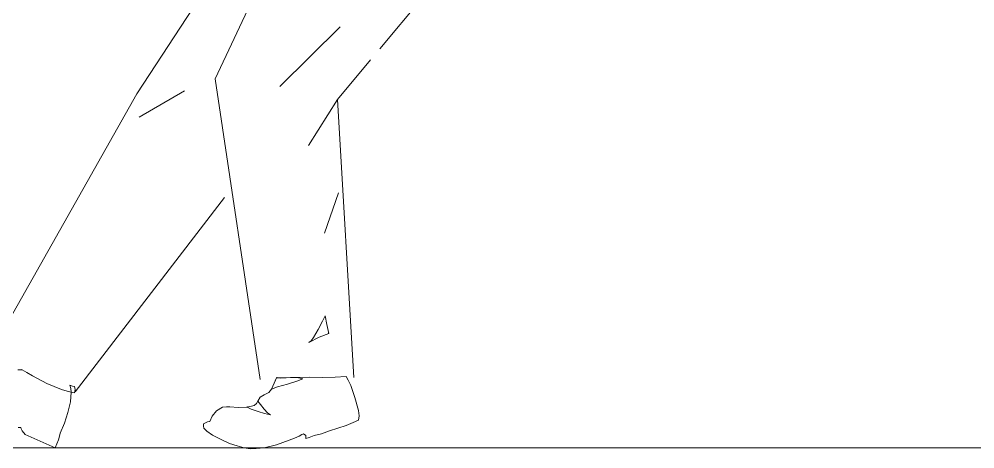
# Model space of a CAD drawing. Header units: millimetres. Extents: x -346728 to 1320345, y -537202 to -385966.
# Drawn here: x 1004108 to 1006823, y -524359 to -523138 of the extents above; entities that cross this region are included whole.
import ezdxf

# ---------------------------------------------------------------- set-up
doc = ezdxf.new("R2010")
doc.units = ezdxf.units.MM
doc.header["$LTSCALE"] = 100
doc.layers.add('5', color=5, linetype='Continuous', lineweight=15)
doc.layers.add('BORDER', color=3, linetype='Continuous', lineweight=15)

msp = doc.modelspace()

# ---------------------------------------------------------------- linework, layer by layer
at = {"layer": '5'}
for p, q in [((1004837.5, -522941.1, -1870.3), (1004665.3, -523308.3, -1870.3)), ((1005320.2, -522998.1, -1870.3), (1005132.7, -523222.4, -1870.3)), ((1004658.9, -523020.3, -1870.3), (1004442.8, -523350.5, -1870.3)), ((1005020.1, -523160.8, -1870.3), (1004848.3, -523329.5, -1870.3)), ((1005106.1, -523254.2, -1870.3), (1005012.4, -523366.3, -1870.3)), ((1004665.3, -523308.3, -1870.3), (1004792.6, -524161.8, -1870.3)), ((1004578.2, -523341.8, -1870.3), (1004448.8, -523416.5, -1870.3)), ((1004442.8, -523350.5, -1870.3), (1004026.9, -524086, -1870.3)), ((1005012.4, -523366.3, -1870.3), (1004929.9, -523497.9, -1870.3)), ((1005012.4, -523366.3, -1870.3), (1005058.8, -524156.1, -1870.3)), ((1005014.8, -523631.8, -1870.3), (1004975.9, -523746.7, -1870.3)), ((1004267.2, -524197.2, -1870.3), (1004691.6, -523645, -1870.3)), ((1004977, -523981.5, -1870.3), (1004970.1, -523996.9, -1870.3)), ((1004982.3, -524006.4, -1870.3), (1004977, -523981.5, -1870.3)), ((1004957.8, -524020.1, -1870.3), (1004943.8, -524042.5, -1870.3)), ((1004970.1, -523996.9, -1870.3), (1004957.8, -524020.1, -1870.3)), ((1004987.6, -524031.2, -1870.3), (1004982.3, -524006.4, -1870.3)), ((1004931.1, -524057.3, -1870.3), (1004960.5, -524041.7, -1870.3)), ((1004943.8, -524042.5, -1870.3), (1004937.5, -524051.9, -1870.3)), ((1004960.5, -524041.7, -1870.3), (1004987.6, -524031.2, -1870.3)), ((1004985.9, -524030.5, -1870.3), (1004987.6, -524031.2, -1870.3)), ((1004987.6, -524031.2, -1870.3), (1004985.9, -524030.5, -1870.3)), ((1004937.5, -524051.9, -1870.3), (1004931.1, -524057.3, -1870.3)), ((1004104.2, -524135, -1870.3), (1004116.7, -524134.4, -1870.3)), ((1004115, -524133.6, -1870.3), (1004116.7, -524134.4, -1870.3)), ((1004116.7, -524134.4, -1870.3), (1004115, -524133.6, -1870.3)), ((1004116.7, -524134.4, -1870.3), (1004129.6, -524142.2, -1870.3)), ((1004129.6, -524142.2, -1870.3), (1004145.9, -524151.4, -1870.3)), ((1004145.9, -524151.4, -1870.3), (1004187.1, -524173.8, -1870.3)), ((1004825.1, -524190.1, -1870.3), (1004840.3, -524155.9, -1870.3)), ((1004840.3, -524155.9, -1870.3), (1004839.5, -524157.6, -1870.3)), ((1004862.1, -524157.4, -1870.3), (1004878.8, -524156.7, -1870.3)), ((1004866.3, -524157.2, -1870.3), (1004897.2, -524156.7, -1870.3)), ((1004878.8, -524156.7, -1870.3), (1004897.2, -524156.7, -1870.3)), ((1004897.2, -524156.7, -1870.3), (1004932.3, -524155.9, -1870.3)), ((1004897.2, -524156.7, -1870.3), (1004906.5, -524158.7, -1870.3)), ((1004932.3, -524155.9, -1870.3), (1004970.8, -524156.6, -1870.3)), ((1004970.8, -524156.6, -1870.3), (1005005.9, -524155.9, -1870.3)), ((1005005.9, -524155.9, -1870.3), (1005037.5, -524153.6, -1870.3)), ((1005037.5, -524153.6, -1870.3), (1005043, -524164.2, -1870.3)), ((1004187.1, -524173.8, -1870.3), (1004228.8, -524190.3, -1870.3)), ((1004252.5, -524178.3, -1870.3), (1004254.6, -524187.4, -1870.3)), ((1004259.3, -524181.4, -1870.3), (1004252.5, -524178.3, -1870.3)), ((1004265.2, -524181.9, -1870.3), (1004259.3, -524181.4, -1870.3)), ((1004267.3, -524191, -1870.3), (1004265.2, -524181.9, -1870.3)), ((1004825.1, -524190.1, -1870.3), (1004839.5, -524157.6, -1870.3)), ((1004842.4, -524183.4, -1870.3), (1004825.1, -524190.1, -1870.3)), ((1004839.5, -524157.6, -1870.3), (1004866.3, -524157.2, -1870.3)), ((1004839.5, -524157.6, -1870.3), (1004849.6, -524158, -1870.3)), ((1004870.4, -524175.5, -1870.3), (1004842.4, -524183.4, -1870.3)), ((1004849.6, -524158, -1870.3), (1004862.1, -524157.4, -1870.3)), ((1004896.8, -524166.7, -1870.3), (1004870.4, -524175.5, -1870.3)), ((1004914.1, -524160.1, -1870.3), (1004896.8, -524166.7, -1870.3)), ((1004906.5, -524158.7, -1870.3), (1004914.1, -524160.1, -1870.3)), ((1005043, -524164.2, -1870.3), (1005050.5, -524179.7, -1870.3)), ((1005050.5, -524179.7, -1870.3), (1005062, -524213.5, -1870.3)), ((1004228.8, -524190.3, -1870.3), (1004244.9, -524195.4, -1870.3)), ((1004244.9, -524195.4, -1870.3), (1004255.9, -524198.3, -1870.3)), ((1004255.9, -524198.3, -1870.3), (1004253.9, -524225.9, -1870.3)), ((1004254.6, -524187.4, -1870.3), (1004255.9, -524198.3, -1870.3)), ((1004255.9, -524198.3, -1870.3), (1004265.2, -524200.3, -1870.3)), ((1004265.2, -524200.3, -1870.3), (1004267.3, -524191, -1870.3)), ((1004792.7, -524212.5, -1870.3), (1004804.1, -524205.3, -1870.3)), ((1004804.1, -524205.3, -1870.3), (1004817.1, -524198.8, -1870.3)), ((1004817.1, -524198.8, -1870.3), (1004825.1, -524190.1, -1870.3)), ((1004253.9, -524225.9, -1870.3), (1004246.9, -524255.5, -1870.3)), ((1004755.5, -524240.9, -1870.3), (1004776.2, -524235.8, -1870.3)), ((1004755.5, -524240.9, -1870.3), (1004776.2, -524235.8, -1870.3)), ((1004776.2, -524235.8, -1870.3), (1004782.6, -524230.5, -1870.3)), ((1004776.2, -524235.8, -1870.3), (1004782.6, -524230.5, -1870.3)), ((1004782.6, -524230.5, -1870.3), (1004785.7, -524223.7, -1870.3)), ((1004782.6, -524230.5, -1870.3), (1004785.7, -524223.7, -1870.3)), ((1004785.7, -524223.7, -1870.3), (1004792.7, -524212.5, -1870.3)), ((1004785.7, -524223.7, -1870.3), (1004793.6, -524233.3, -1870.3)), ((1004793.6, -524233.3, -1870.3), (1004804.3, -524246.2, -1870.3)), ((1005062, -524213.5, -1870.3), (1005072.1, -524250.7, -1870.3)), ((1004246.9, -524255.5, -1870.3), (1004237.4, -524286.1, -1870.3)), ((1004656.3, -524266.4, -1870.3), (1004669, -524251.6, -1870.3)), ((1004669, -524251.6, -1870.3), (1004686.1, -524240.8, -1870.3)), ((1004686.1, -524240.8, -1870.3), (1004696.9, -524239.5, -1870.3)), ((1004696.9, -524239.5, -1870.3), (1004706.9, -524239.8, -1870.3)), ((1004706.9, -524239.8, -1870.3), (1004730.5, -524242.1, -1870.3)), ((1004730.5, -524242.1, -1870.3), (1004755.5, -524240.9, -1870.3)), ((1004756.3, -524239.2, -1870.3), (1004755.5, -524240.9, -1870.3)), ((1004755.5, -524240.9, -1870.3), (1004756.3, -524239.2, -1870.3)), ((1004767.5, -524246.3, -1870.3), (1004755.5, -524240.9, -1870.3)), ((1004787, -524252.9, -1870.3), (1004767.5, -524246.3, -1870.3)), ((1004804.8, -524258.8, -1870.3), (1004787, -524252.9, -1870.3)), ((1004804.3, -524246.2, -1870.3), (1004813.9, -524256.7, -1870.3)), ((1004821.7, -524262.2, -1870.3), (1004804.8, -524258.8, -1870.3)), ((1004813.9, -524256.7, -1870.3), (1004821.7, -524262.2, -1870.3)), ((1005072.1, -524250.7, -1870.3), (1005073.6, -524265.7, -1870.3)), ((1004237.4, -524286.1, -1870.3), (1004224.5, -524315.1, -1870.3)), ((1004631.7, -524294.3, -1870.3), (1004632.2, -524288.4, -1870.3)), ((1004632.2, -524288.4, -1870.3), (1004642.8, -524282.9, -1870.3)), ((1004642.8, -524282.9, -1870.3), (1004649.5, -524281.8, -1870.3)), ((1004649.5, -524281.8, -1870.3), (1004656.3, -524266.4, -1870.3)), ((1005037.2, -524292.4, -1870.3), (1004989.4, -524308, -1870.3)), ((1005056.9, -524284.8, -1870.3), (1005037.2, -524292.4, -1870.3)), ((1005072.5, -524277.4, -1870.3), (1005056.9, -524284.8, -1870.3)), ((1005073.6, -524265.7, -1870.3), (1005072.5, -524277.4, -1870.3)), ((1004113.3, -524298.5, -1870.3), (1004105, -524298.8, -1870.3)), ((1004113.5, -524302.6, -1870.3), (1004113.3, -524298.5, -1870.3)), ((1004117.1, -524308.3, -1870.3), (1004113.5, -524302.6, -1870.3)), ((1004125.1, -524318, -1870.3), (1004117.1, -524308.3, -1870.3)), ((1004210.5, -524355.9, -1870.3), (1004125.1, -524318, -1870.3)), ((1004224.5, -524315.1, -1870.3), (1004223.2, -524322.7, -1870.3)), ((1004632.8, -524300.9, -1870.3), (1004631.7, -524294.3, -1870.3)), ((1004641.5, -524308.9, -1870.3), (1004632.8, -524300.9, -1870.3)), ((1004657.1, -524319.9, -1870.3), (1004641.5, -524308.9, -1870.3)), ((1004911.3, -524318.3, -1870.3), (1004903.1, -524322.8, -1870.3)), ((1004916.2, -524316.4, -1870.3), (1004911.3, -524318.3, -1870.3)), ((1004922.3, -524321.1, -1870.3), (1004916.2, -524316.4, -1870.3)), ((1004967.2, -524316.5, -1870.3), (1004946.6, -524321.7, -1870.3)), ((1004989.4, -524308, -1870.3), (1004967.2, -524316.5, -1870.3)), ((1004220.3, -524333.7, -1870.3), (1004210.5, -524355.9, -1870.3)), ((1004223.2, -524322.7, -1870.3), (1004220.3, -524333.7, -1870.3)), ((1004683.7, -524333.7, -1870.3), (1004657.1, -524319.9, -1870.3)), ((1004705.9, -524343.6, -1870.3), (1004683.7, -524333.7, -1870.3)), ((1004727.1, -524351, -1870.3), (1004705.9, -524343.6, -1870.3)), ((1004875.2, -524335, -1870.3), (1004839, -524347.5, -1870.3)), ((1004890, -524329.3, -1870.3), (1004875.2, -524335, -1870.3)), ((1004903.1, -524322.8, -1870.3), (1004890, -524329.3, -1870.3)), ((1004922.7, -524329.5, -1870.3), (1004922.3, -524321.1, -1870.3)), ((1004931.8, -524327.4, -1870.3), (1004922.7, -524329.5, -1870.3)), ((1004946.6, -524321.7, -1870.3), (1004931.8, -524327.4, -1870.3)), ((1004747.4, -524355.9, -1870.3), (1004727.1, -524351, -1870.3)), ((1004764.3, -524359.3, -1870.3), (1004747.4, -524355.9, -1870.3)), ((1004781, -524358.5, -1870.3), (1004764.3, -524359.3, -1870.3)), ((1004804.3, -524356.6, -1870.3), (1004781, -524358.5, -1870.3)), ((1004839, -524347.5, -1870.3), (1004804.3, -524356.6, -1870.3))]:
    msp.add_line(p, q, dxfattribs=at)
at = {"layer": 'BORDER'}
msp.add_line((1024925.8, -524355.9, -881.1), (964870.5, -524355.9, -881.1), dxfattribs=at)

doc.saveas('drawing.dxf')
